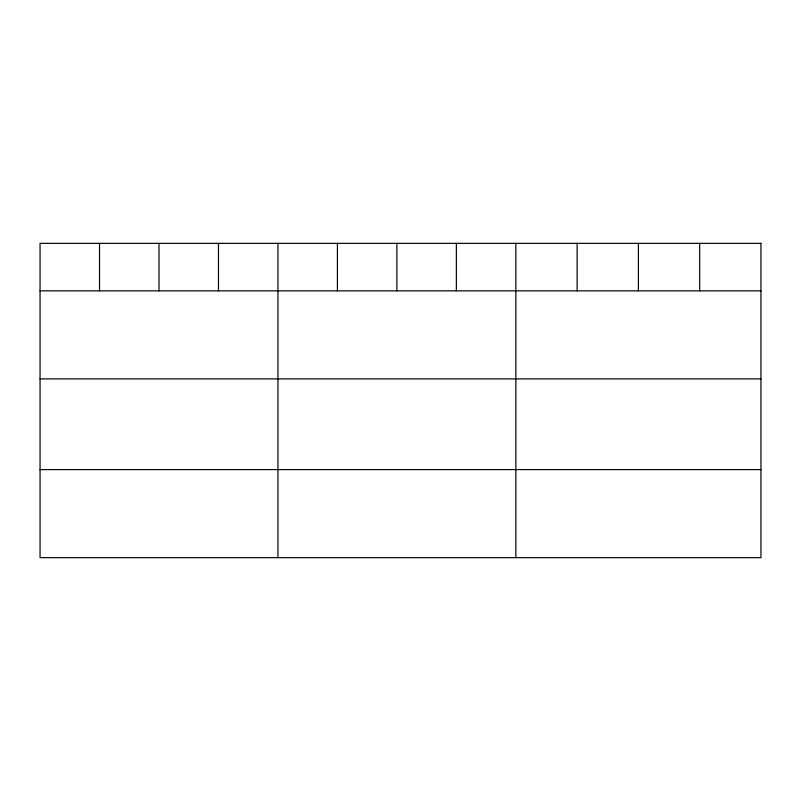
<?xml version="1.0" encoding="UTF-8"?>
<svg xmlns="http://www.w3.org/2000/svg" width="801" height="801" viewBox="0 0 801 801"><rect width="100%" height="100%" fill="white"/><g stroke="black" fill="none" stroke-linecap="round" stroke-linejoin="round"><path stroke-width="1.2" d="M40.05 290.843L760.95 290.843M40.05 378.883L760.95 378.883M40.05 469.596L760.95 469.596M699.673 243.354L699.673 290.843M638.397 243.354L638.397 290.843M577.12 243.354L577.12 290.843M515.844 243.354L515.844 557.646M456.37 243.354L456.37 290.843M396.895 243.354L396.895 290.843M337.421 243.354L337.421 290.843M277.947 243.354L277.947 557.646M218.473 243.354L218.473 290.843M158.999 243.354L158.999 290.843M99.524 243.354L99.524 290.843M760.95 243.354L40.05 243.354L40.05 557.646L760.95 557.646L760.95 243.354"/></g></svg>
